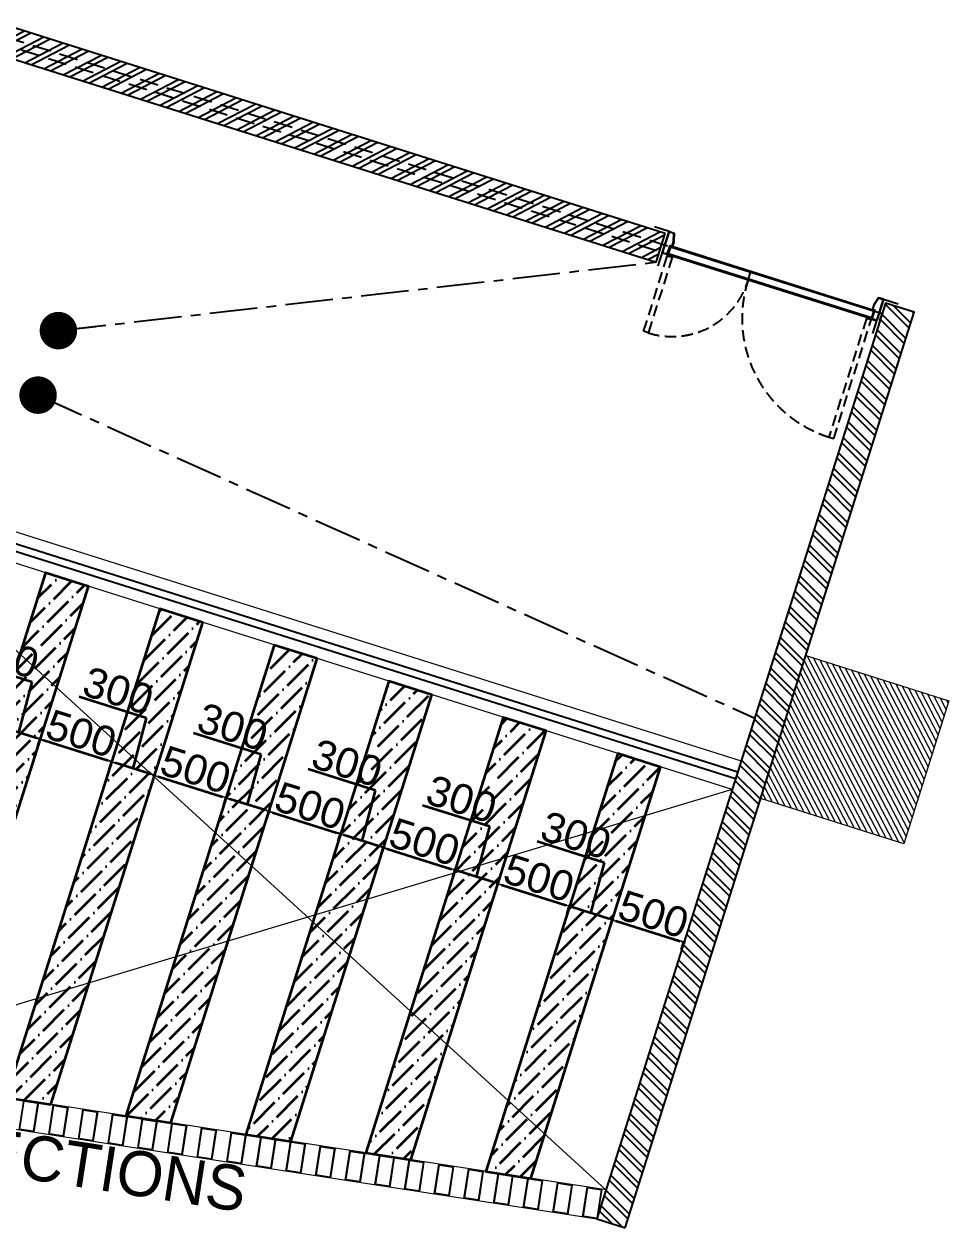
# Model space of a CAD drawing. Header units: millimetres. Extents: x 263321 to 2483465, y 33647 to 614421.
# Drawn here: x 2413346 to 2419511, y 374994 to 383017 of the extents above; entities that cross this region are included whole.
import ezdxf

# ---------------------------------------------------------------- set-up
doc = ezdxf.new("R2010")
doc.units = ezdxf.units.MM
doc.header["$PDMODE"] = 3
for name, pattern in [('( Hidden )', [0.375, 0.25, -0.125]), ('CENTER', [50.8, 31.75, -6.35, 6.35, -6.35]), ('HIDDEN', [0.375, 0.25, -0.125]), ('HIDDEN2', [0.1875, 0.125, -0.0625])]:
    doc.linetypes.add(name, pattern=pattern)
for name, color, linetype in [('A-PLAN -GLASS FRAME', 4, 'Continuous'), ('A-PLAN-DOOR', 7, 'Continuous'), ('A-PLAN-RAILING', 2, 'Continuous'), ('A-PLAN-SLOPE', 250, 'Continuous'), ('A-PLAN-TEXT', 4, 'Continuous'), ('A-PLAN-WALL', 6, 'Continuous'), ('A-PLAN-WALL HATCH', 8, 'Continuous'), ('DIMENSIONS', 1, 'Continuous')]:
    doc.layers.add(name, color=color, linetype=linetype)
for name, color, linetype, lineweight in [('A-PLAN-COLUMN', 3, 'Continuous', 0), ('A-PLAN-RCC-HATCH', 8, 'Continuous', 13), ('A-PLAN-THIN', 251, 'Continuous', 15), ('Revisions', 250, 'Continuous', 13), ('SLAB', 3, 'Continuous', 35), ('TOA-FL-CPT-1', 8, 'Continuous', 5)]:
    doc.layers.add(name, color=color, linetype=linetype, lineweight=lineweight)
doc.styles.add('ARIAL', font='arial.ttf')
doc.styles.get("Standard").update_dxf_attribs({"font": 'arial.ttf'})
doc.dimstyles.new('DIM40', dxfattribs={"dimtxt": 80, "dimasz": 20, "dimexe": 30, "dimexo": 25, "dimgap": 20, "dimtad": 1, "dimdec": 0, "dimzin": 0, "dimdsep": 46, "dimtxsty": 'Standard', "dimblk1": 'DOT', "dimblk2": 'DOT', "dimsah": 1, "dimcen": 0.09, "dimclrd": 1, "dimclre": 1, "dimclrt": 2, "dimadec": 0, "dimazin": 0, "dimtfac": 1, "dimtdec": 0, "dimtofl": 0, "dimtmove": 0, "dimatfit": 0, "dimldrblk": 'DOT', "dimfxl": 1, "dimtolj": 1, "dimtzin": 0, "dimarcsym": 0})
doc.dimstyles.new('RSP 250', dxfattribs={"dimtxt": 225, "dimasz": 50, "dimexe": 0, "dimexo": 0, "dimgap": 25, "dimtad": 1, "dimdsep": 46, "dimtxsty": 'Standard', "dimblk": 'DOT', "dimcen": 2.5, "dimclrd": 256, "dimclre": 256, "dimclrt": 4, "dimadec": 0, "dimazin": 0, "dimtfac": 1, "dimtmove": 0, "dimatfit": 3, "dimfxl": 1, "dimarcsym": 0})

# ---------------------------------------------------------------- blocks, each defined once
blk = doc.blocks.new('Columns')
at = {"layer": 'A-PLAN-RCC-HATCH'}
h = blk.add_hatch(dxfattribs=at)
h.set_pattern_fill('ANSI31', color=256, scale=250, style=0)
h.set_pattern_definition([(117.4858233, (-555729.147, -465850.257), (27.722658, 14.4227852), [])])
h.paths.add_polyline_path([(42653.5, -33590.9), (41699.8, -33289.9), (42000.8, -32336.3), (42954.4, -32637.2)])
at = {"layer": 'A-PLAN-COLUMN', "elevation": 0}
blk.add_lwpolyline([(42653.5, -33590.9), (41699.8, -33289.9), (42000.8, -32336.3), (42954.4, -32637.2)], close=True, dxfattribs=at)
blk = doc.blocks.new('A$C3F28102C')
at = {"layer": 'A-PLAN-DOOR'}
h = blk.add_hatch(dxfattribs=at)
h.set_pattern_fill('ANSI31', color=256, style=0)
h.set_pattern_definition([(315, (-1529.3283, 1000.1135), (-0.44194174, -0.44194174), [])])
h.paths.add_polyline_path([(1.3, -14.9), (0, -14.9), (0, 0), (1.3, 0)])
h.paths.add_polyline_path([(1.3, 0.2), (1.3, 0), (0, 0), (0, 1.1, 0.115729)])
h.paths.add_polyline_path([(4.9, -14.9), (3.6, -14.9), (3.6, 0), (4.9, 0)])
h.paths.add_polyline_path([(4.9, 0), (3.6, 0), (3.6, 0.2, 0.115729), (4.9, 1.1)])
at = {"layer": 'A-PLAN-DOOR', "color": 2}
for points in [[(1.3, 0.2), (1.3, -14.9), (0, -14.9), (0, 1.1)], [(3.6, 0.2), (3.6, -14.9), (4.9, -14.9), (4.9, 1.1)]]:
    blk.add_lwpolyline(points, dxfattribs=at)
for radius in [3.42, 2.42]:
    blk.add_circle((2.5, 3.4), radius, dxfattribs=at)
blk = doc.blocks.new('Door 1500 mm')
at = {"layer": 'A-PLAN-DOOR'}
for p, q in [((-749, 144.7), (-749, 149.7)), ((749, 144.7), (749, 149.7)), ((710.4, 59.9), (-710.4, 59.9)), ((-710.4, 59.9), (-710.4, 0)), ((710.4, 53.4), (-710.4, 53.4)), ((710.4, 6.5), (-710.4, 6.5)), ((710.4, 0), (-710.4, 0)), ((-150, 0), (-150, 53.4)), ((710.4, 59.9), (710.4, 0))]:
    blk.add_line(p, q, dxfattribs=at)
for points in [[(-750, -90.3), (-750, -90.3), (-750, 149.7), (-851, 149.7)], [(750, -89.3), (750, 149.7), (851, 149.7)]]:
    blk.add_lwpolyline(points, dxfattribs=at)
for points in [[(-750, 8), (-749, 8), (-749, 141.7), (-750, 141.7)], [(-747.5, 1.5), (-715.6, 1.5), (-715.6, 63.4), (-700.6, 63.4), (-700.6, 94.6), (-715.2, 148.2), (-747.5, 148.2), (-747.5, 139.7), (-749, 139.7), (-749, 141.7), (-749, 149.7), (-714.1, 149.7), (-699.1, 94.8), (-699.1, 61.9), (-714.1, 61.9), (-714.1, 0), (-749, 0), (-749, 10), (-747.5, 10)], [(747.5, 1.5), (715.6, 1.5), (715.6, 63.4), (700.6, 63.4), (700.6, 94.6), (715.2, 148.2), (747.5, 148.2), (747.5, 139.7), (749, 139.7), (749, 141.7), (749, 149.7), (714.1, 149.7), (699.1, 94.8), (699.1, 61.9), (714.1, 61.9), (714.1, 0), (749, 0), (749, 10), (747.5, 10)], [(750, 8), (749, 8), (749, 141.7), (750, 141.7)]]:
    blk.add_lwpolyline(points, close=True, dxfattribs=at)
at = {"layer": 'A-PLAN-DOOR', "linetype": 'HIDDEN', "ltscale": 300}
for points in [[(-711.8, -7), (-678.8, -7), (-678.8, -534.8), (-711.8, -534.8)], [(711.8, -7), (678.8, -7), (678.8, -835.8), (711.8, -835.8)]]:
    blk.add_lwpolyline(points, close=True, dxfattribs=at)
for centre, radius, start, end in [((-678.8, -7), 528.9, 270, 0.75702), ((678.8, -7), 828.8, 179.51698, 270)]:
    blk.add_arc(centre, radius, start, end, dxfattribs=at)
at = {"layer": 'A-PLAN-DOOR', "extrusion": (0, 0, -1), "yscale": 0.9981851179673188, "zscale": -0.9981851179673188, "rotation": 180}
for p, xscale in [((714.1, 0), 0.9981851179673188), ((-714.1, 0), -0.9981851179673188)]:
    blk.add_blockref('A$C3F28102C', p, dxfattribs=dict(at, xscale=xscale))
blk = doc.blocks.new('_DOT')
at = {"color": 0, "linetype": 'ByBlock'}
blk.add_line((-0.5, 0), (-1, 0), dxfattribs=at)
at = {"color": 0, "linetype": 'ByBlock', "const_width": 0.5}
blk.add_lwpolyline([(-0.25, 0, 1), (0.25, 0, 1)], format="xyb", close=True, dxfattribs=at)
blk = doc.blocks.new('Louvers Facade')
at = {"layer": 'A-PLAN-THIN'}
for p, q in [((1461.7, 1867.6), (6230.1, -2491)), ((7072, 176.9), (916.4, -1672.5))]:
    blk.add_line(p, q, dxfattribs=at)
blk.add_lwpolyline([(-4397.4, -853.9), (-4397.4, -1056.3), (6169.2, -2684), (6230.1, -2491)], close=True, dxfattribs=at)
at = {"layer": 'Revisions'}
for points in [[(2417.8, -2106.1), (2319, -2090.9), (2349.5, -1893.2), (2448.3, -1908.5)], [(2413.7, -2100.4), (2324.7, -2086.7), (2353.6, -1898.9), (2442.6, -1912.6)], [(2615.5, -2136.6), (2516.7, -2121.4), (2547.1, -1923.7), (2646, -1938.9)], [(2611.3, -2130.9), (2522.4, -2117.2), (2551.3, -1929.4), (2640.3, -1943.1)], [(2813.2, -2167), (2714.3, -2151.8), (2744.8, -1954.1), (2843.6, -1969.4)], [(2809, -2161.3), (2720, -2147.6), (2749, -1959.8), (2837.9, -1973.5)], [(3010.8, -2197.5), (2912, -2182.3), (2942.5, -1984.6), (3041.3, -1999.8)], [(3006.7, -2191.8), (2917.7, -2178.1), (2946.6, -1990.3), (3035.6, -2004)], [(3208.5, -2227.9), (3109.7, -2212.7), (3140.1, -2015), (3239, -2030.3)], [(3204.3, -2222.2), (3115.4, -2208.5), (3144.3, -2020.7), (3233.3, -2034.4)], [(3406.2, -2258.4), (3307.3, -2243.2), (3337.8, -2045.5), (3436.6, -2060.7)], [(3402, -2252.7), (3313.1, -2239), (3342, -2051.2), (3430.9, -2064.9)], [(3603.9, -2288.8), (3505, -2273.6), (3535.5, -2075.9), (3634.3, -2091.2)], [(3599.7, -2283.1), (3510.7, -2269.4), (3539.6, -2081.6), (3628.6, -2095.3)], [(3801.5, -2319.3), (3702.7, -2304.1), (3733.1, -2106.4), (3832, -2121.6)], [(3797.3, -2313.6), (3708.4, -2299.9), (3737.3, -2112.1), (3826.3, -2125.8)], [(3999.2, -2349.7), (3900.4, -2334.5), (3930.8, -2136.8), (4029.6, -2152.1)], [(3995, -2344), (3906.1, -2330.3), (3935, -2142.5), (4023.9, -2156.2)], [(4196.9, -2380.2), (4098, -2365), (4128.5, -2167.3), (4227.3, -2182.5)], [(4192.7, -2374.5), (4103.7, -2360.8), (4132.7, -2173), (4221.6, -2186.7)], [(4394.5, -2410.6), (4295.7, -2395.4), (4326.1, -2197.7), (4425, -2213)], [(4390.3, -2404.9), (4301.4, -2391.2), (4330.3, -2203.4), (4419.3, -2217.1)], [(4592.2, -2441.1), (4493.4, -2425.8), (4523.8, -2228.2), (4622.6, -2243.4)], [(4588, -2435.4), (4499.1, -2421.7), (4528, -2233.9), (4616.9, -2247.6)], [(4789.9, -2471.5), (4691, -2456.3), (4721.5, -2258.6), (4820.3, -2273.9)], [(4785.7, -2465.8), (4696.7, -2452.1), (4725.7, -2264.3), (4814.6, -2278)], [(4987.5, -2502), (4888.7, -2486.7), (4919.1, -2289.1), (5018, -2304.3)], [(4983.4, -2496.3), (4894.4, -2482.6), (4923.3, -2294.8), (5012.3, -2308.5)], [(5185.2, -2532.4), (5086.4, -2517.2), (5116.8, -2319.5), (5215.6, -2334.8)], [(5181, -2526.7), (5092.1, -2513), (5121, -2325.2), (5209.9, -2338.9)], [(5382.9, -2562.9), (5284, -2547.6), (5314.5, -2350), (5413.3, -2365.2)], [(5378.7, -2557.2), (5289.7, -2543.5), (5318.7, -2355.7), (5407.6, -2369.4)], [(5580.5, -2593.3), (5481.7, -2578.1), (5512.2, -2380.4), (5611, -2395.7)], [(5576.4, -2587.6), (5487.4, -2573.9), (5516.3, -2386.1), (5605.3, -2399.8)], [(5778.2, -2623.8), (5679.4, -2608.5), (5709.8, -2410.9), (5808.7, -2426.1)], [(5774, -2618.1), (5685.1, -2604.4), (5714, -2416.6), (5803, -2430.3)], [(5975.9, -2654.2), (5877, -2639), (5907.5, -2441.3), (6006.3, -2456.5)], [(5971.7, -2648.5), (5882.7, -2634.8), (5911.7, -2447), (6000.6, -2460.7)], [(6173.5, -2684.7), (6074.7, -2669.4), (6105.2, -2471.8), (6204, -2487)], [(6169.4, -2679), (6080.4, -2665.3), (6109.3, -2477.5), (6198.3, -2491.2)]]:
    blk.add_lwpolyline(points, close=True, dxfattribs=at)
at = {"layer": 'A-PLAN-TEXT', "insert": (849.6, -1881.2), "char_height": 300, "width": 7970.437, "attachment_point": 2, "rotation": 351.26653, "style": 'ARIAL'}
blk.add_mtext('\\pi0.483;{\\fCentury Gothic|b0|i0|c0|p34; VERTICAL "AL" BOX SECTIONS}', dxfattribs=at)
blk = doc.blocks.new('*D193')
at = {"layer": 'Defpoints', "color": 0, "linetype": 'HIDDEN2', "transparency": 16777216}
for p in [(-4, -1011.2), (880.6, -1234.5), (100.7, -3023.9), (-549.3, -4551.2), (-183.8, -4607.5)]:
    blk.add_point(p, dxfattribs=at)
at = {"layer": 'DIMENSIONS', "lineweight": -2, "transparency": 16777216}
blk.add_arc((-914.8, -6923.8), 4029.9, 72.84126, 80.88747, dxfattribs=at)
at = {"layer": 'DIMENSIONS', "linetype": 'HIDDEN2', "lineweight": -2, "transparency": 16777216, "xscale": 25, "yscale": 25, "zscale": 25}
for p, rotation in [((-301.2, -2940.9), 171.0651922855919), ((298, -3080.7), 342.6635426217803)]:
    blk.add_blockref('_DOT', p, dxfattribs=dict(at, rotation=rotation))
at = {"layer": 'DIMENSIONS', "color": 4, "linetype": 'HIDDEN2', "transparency": 16777216, "insert": (27.7, -2885.3), "char_height": 200, "attachment_point": 5, "rotation": 346.86437}
blk.add_mtext('9°', dxfattribs=at)
blk = doc.blocks.new('*D206')
at = {"layer": 'Defpoints', "color": 0, "linetype": 'HIDDEN2', "transparency": 16777216}
for p in [(4645, -3594.1), (5121.8, -3744.6), (5136.8, -3697.2)]:
    blk.add_point(p, dxfattribs=at)
at = {"layer": 'DIMENSIONS', "lineweight": -2, "transparency": 16777216}
for p, q in [((4645, -3594.1), (4659.9, -3546.8)), ((4683.8, -3554.3), (5112.9, -3689.7)), ((5121.8, -3744.6), (5136.8, -3697.2))]:
    blk.add_line(p, q, dxfattribs=at)
at = {"layer": 'DIMENSIONS', "linetype": 'HIDDEN2', "lineweight": -2, "transparency": 16777216, "xscale": 25, "yscale": 25, "zscale": 25}
for p, rotation in [((4659.9, -3546.8), 162.4858232729836), ((5136.8, -3697.2), 342.4858232729836)]:
    blk.add_blockref('_DOT', p, dxfattribs=dict(at, rotation=rotation))
at = {"layer": 'DIMENSIONS', "color": 4, "linetype": 'HIDDEN2', "transparency": 16777216, "insert": (4933.6, -3510.3), "char_height": 200, "attachment_point": 5, "rotation": 342.48582}
blk.add_mtext('500', dxfattribs=at)
blk = doc.blocks.new('*D207')
at = {"layer": 'Defpoints', "color": 0, "linetype": 'HIDDEN2', "transparency": 16777216}
for p in [(4358.9, -3503.8), (4373.8, -3456.5), (4645, -3594.1)]:
    blk.add_point(p, dxfattribs=at)
at = {"layer": 'DIMENSIONS', "lineweight": -2, "transparency": 16777216}
for p, q in [((4606.7, -3166.5), (4157.5, -3024.7)), ((4516.9, -3501.6), (4606.7, -3166.5)), ((4358.9, -3503.8), (4373.8, -3456.5)), ((4636.1, -3539.2), (4397.7, -3464)), ((4645, -3594.1), (4659.9, -3546.8))]:
    blk.add_line(p, q, dxfattribs=at)
at = {"layer": 'DIMENSIONS', "linetype": 'HIDDEN2', "lineweight": -2, "transparency": 16777216, "xscale": 25, "yscale": 25, "zscale": 25}
for p, rotation in [((4373.8, -3456.5), 162.4858232729836), ((4659.9, -3546.8), 342.4858232729836)]:
    blk.add_blockref('_DOT', p, dxfattribs=dict(at, rotation=rotation))
at = {"layer": 'DIMENSIONS', "color": 4, "linetype": 'HIDDEN2', "transparency": 16777216, "insert": (4417.3, -2983.8), "char_height": 200, "attachment_point": 5, "rotation": 342.48582}
blk.add_mtext('300', dxfattribs=at)
blk = doc.blocks.new('*D208')
at = {"layer": 'Defpoints', "color": 0, "linetype": 'HIDDEN2', "transparency": 16777216}
for p in [(3882.1, -3353.4), (4358.9, -3503.8), (4373.8, -3456.5)]:
    blk.add_point(p, dxfattribs=at)
at = {"layer": 'DIMENSIONS', "lineweight": -2, "transparency": 16777216}
for p, q in [((3882.1, -3353.4), (3897, -3306)), ((3920.9, -3313.5), (4350, -3449)), ((4358.9, -3503.8), (4373.8, -3456.5))]:
    blk.add_line(p, q, dxfattribs=at)
at = {"layer": 'DIMENSIONS', "linetype": 'HIDDEN2', "lineweight": -2, "transparency": 16777216, "xscale": 25, "yscale": 25, "zscale": 25}
for p, rotation in [((3897, -3306), 162.4858232729836), ((4373.8, -3456.5), 342.4858232729836)]:
    blk.add_blockref('_DOT', p, dxfattribs=dict(at, rotation=rotation))
at = {"layer": 'DIMENSIONS', "color": 4, "linetype": 'HIDDEN2', "transparency": 16777216, "insert": (4170.7, -3269.6), "char_height": 200, "attachment_point": 5, "rotation": 342.48582}
blk.add_mtext('500', dxfattribs=at)
blk = doc.blocks.new('*D209')
at = {"layer": 'Defpoints', "color": 0, "linetype": 'HIDDEN2', "transparency": 16777216}
for p in [(3596, -3263.1), (3610.9, -3215.7), (3882.1, -3353.4)]:
    blk.add_point(p, dxfattribs=at)
at = {"layer": 'DIMENSIONS', "lineweight": -2, "transparency": 16777216}
for p, q in [((3843.8, -2925.7), (3394.5, -2783.9)), ((3754, -3260.9), (3843.8, -2925.7)), ((3596, -3263.1), (3610.9, -3215.7)), ((3873.2, -3298.5), (3634.8, -3223.3)), ((3882.1, -3353.4), (3897, -3306))]:
    blk.add_line(p, q, dxfattribs=at)
at = {"layer": 'DIMENSIONS', "linetype": 'HIDDEN2', "lineweight": -2, "transparency": 16777216, "xscale": 25, "yscale": 25, "zscale": 25}
for p, rotation in [((3610.9, -3215.7), 162.4858232729836), ((3897, -3306), 342.4858232729836)]:
    blk.add_blockref('_DOT', p, dxfattribs=dict(at, rotation=rotation))
at = {"layer": 'DIMENSIONS', "color": 4, "linetype": 'HIDDEN2', "transparency": 16777216, "insert": (3654.4, -2743.1), "char_height": 200, "attachment_point": 5, "rotation": 342.48582}
blk.add_mtext('300', dxfattribs=at)
blk = doc.blocks.new('*D210')
at = {"layer": 'Defpoints', "color": 0, "linetype": 'HIDDEN2', "transparency": 16777216}
for p in [(3119.2, -3112.6), (3596, -3263.1), (3610.9, -3215.7)]:
    blk.add_point(p, dxfattribs=at)
at = {"layer": 'DIMENSIONS', "lineweight": -2, "transparency": 16777216}
for p, q in [((3119.2, -3112.6), (3134.1, -3065.3)), ((3158, -3072.8), (3587.1, -3208.2)), ((3596, -3263.1), (3610.9, -3215.7))]:
    blk.add_line(p, q, dxfattribs=at)
at = {"layer": 'DIMENSIONS', "linetype": 'HIDDEN2', "lineweight": -2, "transparency": 16777216, "xscale": 25, "yscale": 25, "zscale": 25}
for p, rotation in [((3134.1, -3065.3), 162.4858232729836), ((3610.9, -3215.7), 342.4858232729836)]:
    blk.add_blockref('_DOT', p, dxfattribs=dict(at, rotation=rotation))
at = {"layer": 'DIMENSIONS', "color": 4, "linetype": 'HIDDEN2', "transparency": 16777216, "insert": (3407.8, -3028.8), "char_height": 200, "attachment_point": 5, "rotation": 342.48582}
blk.add_mtext('500', dxfattribs=at)
blk = doc.blocks.new('*D211')
at = {"layer": 'Defpoints', "color": 0, "linetype": 'HIDDEN2', "transparency": 16777216}
for p in [(2833.1, -3022.3), (2848, -2975), (3119.2, -3112.6)]:
    blk.add_point(p, dxfattribs=at)
at = {"layer": 'DIMENSIONS', "lineweight": -2, "transparency": 16777216}
for p, q in [((3080.9, -2685), (2631.6, -2543.2)), ((2991.1, -3020.1), (3080.9, -2685)), ((2833.1, -3022.3), (2848, -2975)), ((3110.3, -3057.7), (2871.9, -2982.5)), ((3119.2, -3112.6), (3134.1, -3065.3))]:
    blk.add_line(p, q, dxfattribs=at)
at = {"layer": 'DIMENSIONS', "linetype": 'HIDDEN2', "lineweight": -2, "transparency": 16777216, "xscale": 25, "yscale": 25, "zscale": 25}
for p, rotation in [((2848, -2975), 162.4858232729836), ((3134.1, -3065.3), 342.4858232729836)]:
    blk.add_blockref('_DOT', p, dxfattribs=dict(at, rotation=rotation))
at = {"layer": 'DIMENSIONS', "color": 4, "linetype": 'HIDDEN2', "transparency": 16777216, "insert": (2891.5, -2502.3), "char_height": 200, "attachment_point": 5, "rotation": 342.48582}
blk.add_mtext('300', dxfattribs=at)
blk = doc.blocks.new('*D212')
at = {"layer": 'Defpoints', "color": 0, "linetype": 'HIDDEN2', "transparency": 16777216}
for p in [(2356.3, -2871.8), (2833.1, -3022.3), (2848, -2975)]:
    blk.add_point(p, dxfattribs=at)
at = {"layer": 'DIMENSIONS', "lineweight": -2, "transparency": 16777216}
for p, q in [((2356.3, -2871.8), (2371.2, -2824.5)), ((2395, -2832), (2824.2, -2967.5)), ((2833.1, -3022.3), (2848, -2975))]:
    blk.add_line(p, q, dxfattribs=at)
at = {"layer": 'DIMENSIONS', "linetype": 'HIDDEN2', "lineweight": -2, "transparency": 16777216, "xscale": 25, "yscale": 25, "zscale": 25}
for p, rotation in [((2371.2, -2824.5), 162.4858232729836), ((2848, -2975), 342.4858232729836)]:
    blk.add_blockref('_DOT', p, dxfattribs=dict(at, rotation=rotation))
at = {"layer": 'DIMENSIONS', "color": 4, "linetype": 'HIDDEN2', "transparency": 16777216, "insert": (2644.9, -2788.1), "char_height": 200, "attachment_point": 5, "rotation": 342.48582}
blk.add_mtext('500', dxfattribs=at)
blk = doc.blocks.new('*D213')
at = {"layer": 'Defpoints', "color": 0, "linetype": 'HIDDEN2', "transparency": 16777216}
for p in [(2070.2, -2781.6), (2085.1, -2734.2), (2356.3, -2871.8)]:
    blk.add_point(p, dxfattribs=at)
at = {"layer": 'DIMENSIONS', "lineweight": -2, "transparency": 16777216}
for p, q in [((2317.9, -2444.2), (1868.7, -2302.4)), ((2228.2, -2779.4), (2317.9, -2444.2)), ((2070.2, -2781.6), (2085.1, -2734.2)), ((2347.4, -2817), (2108.9, -2741.7)), ((2356.3, -2871.8), (2371.2, -2824.5))]:
    blk.add_line(p, q, dxfattribs=at)
at = {"layer": 'DIMENSIONS', "linetype": 'HIDDEN2', "lineweight": -2, "transparency": 16777216, "xscale": 25, "yscale": 25, "zscale": 25}
for p, rotation in [((2085.1, -2734.2), 162.4858232729836), ((2371.2, -2824.5), 342.4858232729836)]:
    blk.add_blockref('_DOT', p, dxfattribs=dict(at, rotation=rotation))
at = {"layer": 'DIMENSIONS', "color": 4, "linetype": 'HIDDEN2', "transparency": 16777216, "insert": (2128.6, -2261.6), "char_height": 200, "attachment_point": 5, "rotation": 342.48582}
blk.add_mtext('300', dxfattribs=at)
blk = doc.blocks.new('*D214')
at = {"layer": 'Defpoints', "color": 0, "linetype": 'HIDDEN2', "transparency": 16777216}
for p in [(1593.3, -2631.1), (2070.2, -2781.6), (2085.1, -2734.2)]:
    blk.add_point(p, dxfattribs=at)
at = {"layer": 'DIMENSIONS', "lineweight": -2, "transparency": 16777216}
for p, q in [((1593.3, -2631.1), (1608.3, -2583.8)), ((1632.1, -2591.3), (2061.3, -2726.7)), ((2070.2, -2781.6), (2085.1, -2734.2))]:
    blk.add_line(p, q, dxfattribs=at)
at = {"layer": 'DIMENSIONS', "linetype": 'HIDDEN2', "lineweight": -2, "transparency": 16777216, "xscale": 25, "yscale": 25, "zscale": 25}
for p, rotation in [((1608.3, -2583.8), 162.4858232729836), ((2085.1, -2734.2), 342.4858232729836)]:
    blk.add_blockref('_DOT', p, dxfattribs=dict(at, rotation=rotation))
at = {"layer": 'DIMENSIONS', "color": 4, "linetype": 'HIDDEN2', "transparency": 16777216, "insert": (1881.9, -2547.3), "char_height": 200, "attachment_point": 5, "rotation": 342.48582}
blk.add_mtext('500', dxfattribs=at)
blk = doc.blocks.new('*D215')
at = {"layer": 'Defpoints', "color": 0, "linetype": 'HIDDEN2', "transparency": 16777216}
for p in [(1307.3, -2540.8), (1322.2, -2493.5), (1593.3, -2631.1)]:
    blk.add_point(p, dxfattribs=at)
at = {"layer": 'DIMENSIONS', "lineweight": -2, "transparency": 16777216}
for p, q in [((1555, -2203.4), (1105.8, -2061.7)), ((1465.2, -2538.6), (1555, -2203.4)), ((1307.3, -2540.8), (1322.2, -2493.5)), ((1584.4, -2576.2), (1346, -2501)), ((1593.3, -2631.1), (1608.3, -2583.8))]:
    blk.add_line(p, q, dxfattribs=at)
at = {"layer": 'DIMENSIONS', "linetype": 'HIDDEN2', "lineweight": -2, "transparency": 16777216, "xscale": 25, "yscale": 25, "zscale": 25}
for p, rotation in [((1322.2, -2493.5), 162.4858232729836), ((1608.3, -2583.8), 342.4858232729836)]:
    blk.add_blockref('_DOT', p, dxfattribs=dict(at, rotation=rotation))
at = {"layer": 'DIMENSIONS', "color": 4, "linetype": 'HIDDEN2', "transparency": 16777216, "insert": (1365.7, -2020.8), "char_height": 200, "attachment_point": 5, "rotation": 342.48582}
blk.add_mtext('300', dxfattribs=at)
blk = doc.blocks.new('*D216')
at = {"layer": 'Defpoints', "color": 0, "linetype": 'HIDDEN2', "transparency": 16777216}
for p in [(830.4, -2390.3), (1307.3, -2540.8), (1322.2, -2493.5)]:
    blk.add_point(p, dxfattribs=at)
at = {"layer": 'DIMENSIONS', "lineweight": -2, "transparency": 16777216}
for p, q in [((830.4, -2390.3), (845.4, -2343)), ((869.2, -2350.5), (1298.4, -2485.9)), ((1307.3, -2540.8), (1322.2, -2493.5))]:
    blk.add_line(p, q, dxfattribs=at)
at = {"layer": 'DIMENSIONS', "linetype": 'HIDDEN2', "lineweight": -2, "transparency": 16777216, "xscale": 25, "yscale": 25, "zscale": 25}
for p, rotation in [((845.4, -2343), 162.4858232729836), ((1322.2, -2493.5), 342.4858232729836)]:
    blk.add_blockref('_DOT', p, dxfattribs=dict(at, rotation=rotation))
at = {"layer": 'DIMENSIONS', "color": 4, "linetype": 'HIDDEN2', "transparency": 16777216, "insert": (1119, -2306.5), "char_height": 200, "attachment_point": 5, "rotation": 342.48582}
blk.add_mtext('500', dxfattribs=at)
blk = doc.blocks.new('*D217')
at = {"layer": 'Defpoints', "color": 0, "linetype": 'HIDDEN2', "transparency": 16777216}
for p in [(544.3, -2300.1), (559.3, -2252.7), (830.4, -2390.3)]:
    blk.add_point(p, dxfattribs=at)
at = {"layer": 'DIMENSIONS', "lineweight": -2, "transparency": 16777216}
for p, q in [((792.1, -1962.7), (342.9, -1820.9)), ((702.3, -2297.9), (792.1, -1962.7)), ((544.3, -2300.1), (559.3, -2252.7)), ((821.5, -2335.5), (583.1, -2260.2)), ((830.4, -2390.3), (845.4, -2343))]:
    blk.add_line(p, q, dxfattribs=at)
at = {"layer": 'DIMENSIONS', "linetype": 'HIDDEN2', "lineweight": -2, "transparency": 16777216, "xscale": 25, "yscale": 25, "zscale": 25}
for p, rotation in [((559.3, -2252.7), 162.4858232729836), ((845.4, -2343), 342.4858232729836)]:
    blk.add_blockref('_DOT', p, dxfattribs=dict(at, rotation=rotation))
at = {"layer": 'DIMENSIONS', "color": 4, "linetype": 'HIDDEN2', "transparency": 16777216, "insert": (602.8, -1780.1), "char_height": 200, "attachment_point": 5, "rotation": 342.48582}
blk.add_mtext('300', dxfattribs=at)
blk = doc.blocks.new('Balcony')
at = {"layer": 'A-PLAN-WALL HATCH'}
h = blk.add_hatch(dxfattribs=at)
h.set_pattern_fill('ANSI32', color=256, scale=10, angle=-90, style=0)
h.set_pattern_definition([(207.485823, (117464.77, -433956.47), (-43.96065, 84.498662), []), (207.485823, (117451.25, -433999.29), (-43.96065, 84.498662), [])])
h.paths.add_polyline_path([(6504, -573.2), (1874.6, 887.7), (1843.8, 687.7), (6443.8, -763.9)])
h = blk.add_hatch(dxfattribs=at)
h.set_pattern_fill('ANSI32', color=256, scale=10, angle=-90, style=0)
h.set_pattern_definition([(315, (-239219.94, -379012.27), (67.35192, 67.35192), []), (315, (-239219.94, -379057.17), (67.35192, 67.35192), [])])
h.paths.add_polyline_path([(6237.3, -7200.1), (8163.4, -1096.8), (7972.6, -1036.6), (6046.6, -7140)])
at = {"layer": 'A-PLAN -GLASS FRAME', "linetype": '( Hidden )', "ltscale": 500}
blk.add_lwpolyline([(7950.1, -1108.2), (1863, 812.7), (1855.3, 762.7), (7935, -1155.9)], close=True, dxfattribs=at)
at = {"layer": 'A-PLAN-RAILING'}
blk.add_lwpolyline([(6972, -4207.5), (1844.8, -2589.5), (1852.5, -2539.5), (6987.1, -4159.8)], close=True, dxfattribs=at)
at = {"layer": 'A-PLAN-THIN'}
blk.add_lwpolyline([(1864.1, -2464.5), (7009.6, -4088.3), (6949.4, -4279), (1833.3, -2664.5), (1833.3, -2664.5), (1863.7, -2466.8), (1864.1, -2464.5)], dxfattribs=at)
at = {"layer": 'A-PLAN-WALL'}
for points in [[(6504, -573.2), (1874.6, 887.7), (1843.8, 687.7), (6443.8, -763.9), (6504, -573.2)], [(6237.3, -7200.1), (8163.4, -1096.8), (7972.6, -1036.6), (6046.6, -7140), (6237.3, -7200.1)]]:
    blk.add_lwpolyline(points, dxfattribs=at)
at = {"layer": 'A-PLAN-DOOR', "extrusion": (0, 0, -1), "xscale": -1, "zscale": -1, "rotation": 17.51417672843687}
blk.add_blockref('Door 1500 mm', (-7199.3, -928.6), dxfattribs=at)
at = {"layer": 'A-PLAN-SLOPE', "linetype": 'CENTER', "ltscale": 10}
for points in [[(2458.5, -1220.5), (6443.8, -763.9)], [(2322.9, -1650.2), (7099.9, -3802.2)]]:
    blk.add_leader(points, dimstyle='DIM40', override={"dimasz": 250, "dimclrd": 256}, dxfattribs=at)
blk = doc.blocks.new('ACP')
at = {"layer": 'SLAB'}
h = blk.add_hatch(dxfattribs=at)
h.set_pattern_fill('ANSI36', color=250, scale=25)
h.set_pattern_definition([(45, (-240711.29, -277412.22), (42.09495, 154.348152), [198.4375, -39.6875, 0, -39.6875])])
h.paths.add_polyline_path([(4981.3, -2528.5), (4695.2, -2438.2), (3816.2, -5223.7), (4116.2, -5269.9)])
h.paths.add_polyline_path([(4218.4, -2287.8), (3932.3, -2197.5), (3016.2, -5100.5), (3316.2, -5146.7)])
h.paths.add_polyline_path([(3455.4, -2047), (3169.4, -1956.7), (2216.2, -4977.2), (2516.2, -5023.4)])
h.paths.add_polyline_path([(2692.5, -1806.2), (2406.4, -1716), (1416.2, -4854), (1716.2, -4900.2)])
h.paths.add_polyline_path([(1929.6, -1565.5), (1643.5, -1475.2), (616.2, -4730.8), (916.2, -4777)])
h.paths.add_polyline_path([(1166.7, -1324.7), (880.6, -1234.5), (-183.8, -4607.5), (116.2, -4653.7)])
for points in [[(1166.7, -1324.7), (880.6, -1234.5), (-183.8, -4607.5), (116.2, -4653.7)], [(1929.6, -1565.5), (1643.5, -1475.2), (616.2, -4730.8), (916.2, -4777)], [(2692.5, -1806.2), (2406.4, -1716), (1416.2, -4854), (1716.2, -4900.2)], [(3455.4, -2047), (3169.4, -1956.7), (2216.2, -4977.2), (2516.2, -5023.4)], [(4218.4, -2287.8), (3932.3, -2197.5), (3016.2, -5100.5), (3316.2, -5146.7)], [(4981.3, -2528.5), (4695.2, -2438.2), (3816.2, -5223.7), (4116.2, -5269.9)]]:
    blk.add_lwpolyline(points, close=True, dxfattribs=at)
at = {"layer": 'DIMENSIONS', "linetype": 'HIDDEN2'}
dim = blk.add_angular_dim_2l(base=(100.7, -3023.9), line1=((-549.3, -4551.2), (-4, -1011.2)), line2=((880.6, -1234.5), (-183.8, -4607.5)), dimstyle='RSP 250', override={"dimtxt": 200, "dimasz": 25, "dimgap": 15, "dimdec": 0, "dimtmove": 1, "dimfxl": 125}, dxfattribs=at)
dim.commit()
dim.dimension.update_dxf_attribs({"geometry": '*D193', "text_midpoint": (27.7, -2885.3)})
for base, p1, p2, picture, middle in [((559.3, -2252.7), (830.4, -2390.3), (544.3, -2300.1), '*D217', (777.8, -1958.2)), ((1322.2, -2493.5), (1593.3, -2631.1), (1307.3, -2540.8), '*D215', (1540.7, -2198.9)), ((2085.1, -2734.2), (2356.3, -2871.8), (2070.2, -2781.6), '*D213', (2303.6, -2439.7)), ((2848, -2975), (3119.2, -3112.6), (2833.1, -3022.3), '*D211', (3066.5, -2680.4)), ((3610.9, -3215.7), (3882.1, -3353.4), (3596, -3263.1), '*D209', (3829.5, -2921.2)), ((4373.8, -3456.5), (4645, -3594.1), (4358.9, -3503.8), '*D207', (4592.4, -3161.9))]:
    dim = blk.add_linear_dim(base=base, p1=p1, p2=p2, angle=162.48582, dimstyle='RSP 250', override={"dimtxt": 200, "dimasz": 25, "dimgap": 15, "dimdec": 0, "dimtmove": 1, "dimfxl": 125}, dxfattribs=at)
    dim.commit()
    dim.dimension.update_dxf_attribs({"geometry": picture, "text_midpoint": middle, "dimtype": 128})
for base, p1, p2, picture, middle in [((1322.2, -2493.5), (830.4, -2390.3), (1307.3, -2540.8), '*D216', (1119, -2306.5)), ((2085.1, -2734.2), (1593.3, -2631.1), (2070.2, -2781.6), '*D214', (1881.9, -2547.3)), ((2848, -2975), (2356.3, -2871.8), (2833.1, -3022.3), '*D212', (2644.9, -2788.1)), ((3610.9, -3215.7), (3119.2, -3112.6), (3596, -3263.1), '*D210', (3407.8, -3028.8)), ((4373.8, -3456.5), (3882.1, -3353.4), (4358.9, -3503.8), '*D208', (4170.7, -3269.6)), ((5136.8, -3697.2), (4645, -3594.1), (5121.8, -3744.6), '*D206', (4933.6, -3510.3))]:
    dim = blk.add_linear_dim(base=base, p1=p1, p2=p2, angle=342.48582, dimstyle='RSP 250', override={"dimtxt": 200, "dimasz": 25, "dimgap": 15, "dimdec": 0, "dimtmove": 1, "dimfxl": 125}, dxfattribs=at)
    dim.commit()
    dim.dimension.update_dxf_attribs({"geometry": picture, "text_midpoint": middle})

msp = doc.modelspace()

# ---------------------------------------------------------------- hatches: boundary and pattern name
at = {"layer": 'TOA-FL-CPT-1', "true_color": 0xc7c8ca}
h = msp.add_hatch(dxfattribs=at)
h.set_pattern_fill('AR-PARQ1', color=9, scale=3)
h.set_pattern_definition([(90, (90021.1, 24147), (-914.4, 914.4), [914.4, -914.4]), (90, (90173.5, 24147), (-914.4, 914.4), [914.4, -914.4]), (90, (90325.9, 24147), (-914.4, 914.4), [914.4, -914.4]), (90, (90478.3, 24147), (-914.4, 914.4), [914.4, -914.4]), (90, (90630.7, 24147), (-914.4, 914.4), [914.4, -914.4]), (90, (90783.1, 24147), (-914.4, 914.4), [914.4, -914.4]), (90, (90935.5, 24147), (-914.4, 914.4), [914.4, -914.4]), (0, (90021.1, 25061.4), (914.4, -914.4), [914.4, -914.4]), (0, (90021.1, 25213.8), (914.4, -914.4), [914.4, -914.4]), (0, (90021.1, 25366.2), (914.4, -914.4), [914.4, -914.4]), (0, (90021.1, 25518.6), (914.4, -914.4), [914.4, -914.4]), (0, (90021.1, 25671), (914.4, -914.4), [914.4, -914.4]), (0, (90021.1, 25823.4), (914.4, -914.4), [914.4, -914.4]), (0, (90021.1, 25975.8), (914.4, -914.4), [914.4, -914.4])])
edge = h.paths.add_edge_path()
edge.add_arc((2396128.727, -119195.432), 546828.493, 90.92532943, 95.29958843)
edge.add_line((2345621.769, 425295.567), (2345621.769, 409482.052))
edge.add_line((2345621.769, 409482.052), (2347129.201, 409481.857))
edge.add_arc((2347102.083, 408732.348), 750, 0, 87.9279004, ccw=False)
edge.add_line((2347852.083, 408732.348), (2347852.23, 389991.103))
edge.add_line((2347852.23, 389991.103), (2342396.706, 389991.103))
edge.add_line((2342396.706, 389991.103), (2342397.172, 380682.159))
edge.add_line((2342397.172, 380682.159), (2351396.796, 380682.159))
edge.add_line((2351396.796, 380682.159), (2351396.796, 379682.052))
edge.add_line((2351396.796, 379682.052), (2350496.796, 379682.052))
edge.add_line((2350496.796, 379682.052), (2350496.796, 377891.004))
edge.add_arc((2372893.597, 61240.666), 317441.417, 85.95303216, 94.04581501, ccw=False)
edge.add_line((2395296.77, 377890.553), (2395296.77, 379682.052))
edge.add_line((2395296.77, 379682.052), (2394396.796, 379682.052))
edge.add_line((2394396.796, 379682.052), (2394396.796, 380682.052))
edge.add_line((2394396.796, 380682.052), (2405177.531, 380682.052))
edge.add_line((2405177.531, 380682.052), (2405177.531, 389182.052))
edge.add_line((2405177.531, 389182.052), (2406496.796, 389182.052))
edge.add_line((2406496.796, 389182.052), (2406496.796, 383082.052))
edge.add_line((2406496.796, 383082.052), (2408136.796, 383082.052))
edge.add_line((2408136.796, 383082.052), (2408136.796, 389182.052))
edge.add_line((2408136.796, 389182.052), (2413779.159, 389181.861))
edge.add_line((2413779.159, 389181.861), (2414010.251, 390682.052))
edge.add_line((2414010.251, 390682.052), (2405396.796, 390682.052))
edge.add_line((2405396.796, 390682.052), (2405396.796, 411581.926))
edge.add_line((2405396.796, 411581.926), (2403146.796, 411581.926))
edge.add_arc((2403146.796, 411881.926), 300, 180, 270, ccw=False)
edge.add_line((2402846.796, 411881.926), (2402846.796, 413382.052))
edge.add_arc((2403146.796, 413382.052), 300, 90, 180, ccw=False)
edge.add_line((2403146.796, 413682.052), (2417553.202, 413682.052))
edge.add_line((2417553.202, 413682.052), (2417799.7, 415282.257))
edge.add_line((2417799.7, 415282.257), (2411837.001, 415281.729))
edge.add_line((2411837.001, 415281.729), (2411837.001, 417657.174))
edge.add_line((2411837.001, 417657.174), (2416421.528, 417657.174))
edge.add_line((2416421.528, 417657.174), (2416421.528, 418657.174))
edge.add_line((2416421.528, 418657.174), (2411836.796, 418657.174))
edge.add_line((2411836.796, 418657.174), (2411836.796, 421262.052))
edge.add_line((2411836.796, 421262.052), (2410296.796, 421262.052))
edge.add_line((2410296.796, 421262.052), (2410296.796, 415281.575))
edge.add_line((2410296.796, 415281.575), (2402846.796, 415281.575))
edge.add_line((2402846.796, 415281.575), (2402846.796, 424532.052))
edge.add_line((2402846.796, 424532.052), (2402846.796, 424581.286))
edge.add_line((2402846.796, 424581.286), (2395396.796, 424582.052))
edge.add_line((2395396.796, 424582.052), (2395396.796, 423682.052))
edge.add_line((2395396.796, 423682.052), (2394396.796, 423682.052))
edge.add_line((2394396.796, 423682.052), (2394396.796, 424581.86))
edge.add_line((2394396.796, 424581.86), (2387296.514, 424582.052))
edge.add_line((2387296.514, 424582.052), (2387297.806, 427561.749))
h.paths.add_polyline_path([(2357571.796, 409582.052), (2403896.373, 409582.052), (2403899.547, 394952.31), (2375096.795, 394783.782), (2375096.795, 396862.052), (2373596.796, 396864.771), (2373596.796, 394782.052), (2369971.795, 394800.838), (2370046.875, 396862.052), (2368385.069, 396703.686), (2368471.796, 394819.625), (2357571.796, 394782.052)], flags=16)
h.paths.add_polyline_path([(2363596.796, 414832.306), (2384296.459, 414782.218), (2384296.434, 411581.926), (2384538.462, 411581.927), (2384538.462, 409582.052), (2378653.494, 409582.052), (2378650.056, 411581.898), (2363596.796, 411631.98)], flags=16)
h.paths.add_polyline_path([(2392707.043, 411682.849), (2384396.821, 411683.632), (2384396.821, 414782.218), (2392707.043, 414781.434)], flags=16)
h.paths.add_polyline_path([(2400346.796, 422010.357), (2401546.802, 422010.357), (2401546.802, 416210.358), (2400346.796, 416210.358)], flags=16)
h.paths.add_polyline_path([(2349453.189, 392877.837), (2349451.159, 392879.273), (2349451.159, 390061.804), (2349453.189, 390060.368)], flags=16)
h.paths.add_polyline_path([(2379396.791, 389980.182), (2384396.796, 389980.182), (2384396.796, 392980.182), (2379396.791, 392980.182)], flags=16)

# ---------------------------------------------------------------- block references
msp.add_blockref('Balcony', (2411116.735, 382194.325))
at = {"layer": 'A-PLAN-COLUMN'}
msp.add_blockref('Columns', (2376557.09, 411145.044), dxfattribs=at)
at = {"layer": 'Revisions'}
msp.add_blockref('Louvers Facade', (2410994.166, 377738.361), dxfattribs=at)
at = {"layer": 'SLAB'}
msp.add_blockref('ACP', (2412608.084, 380594.272), dxfattribs=at)

doc.saveas('drawing.dxf')
